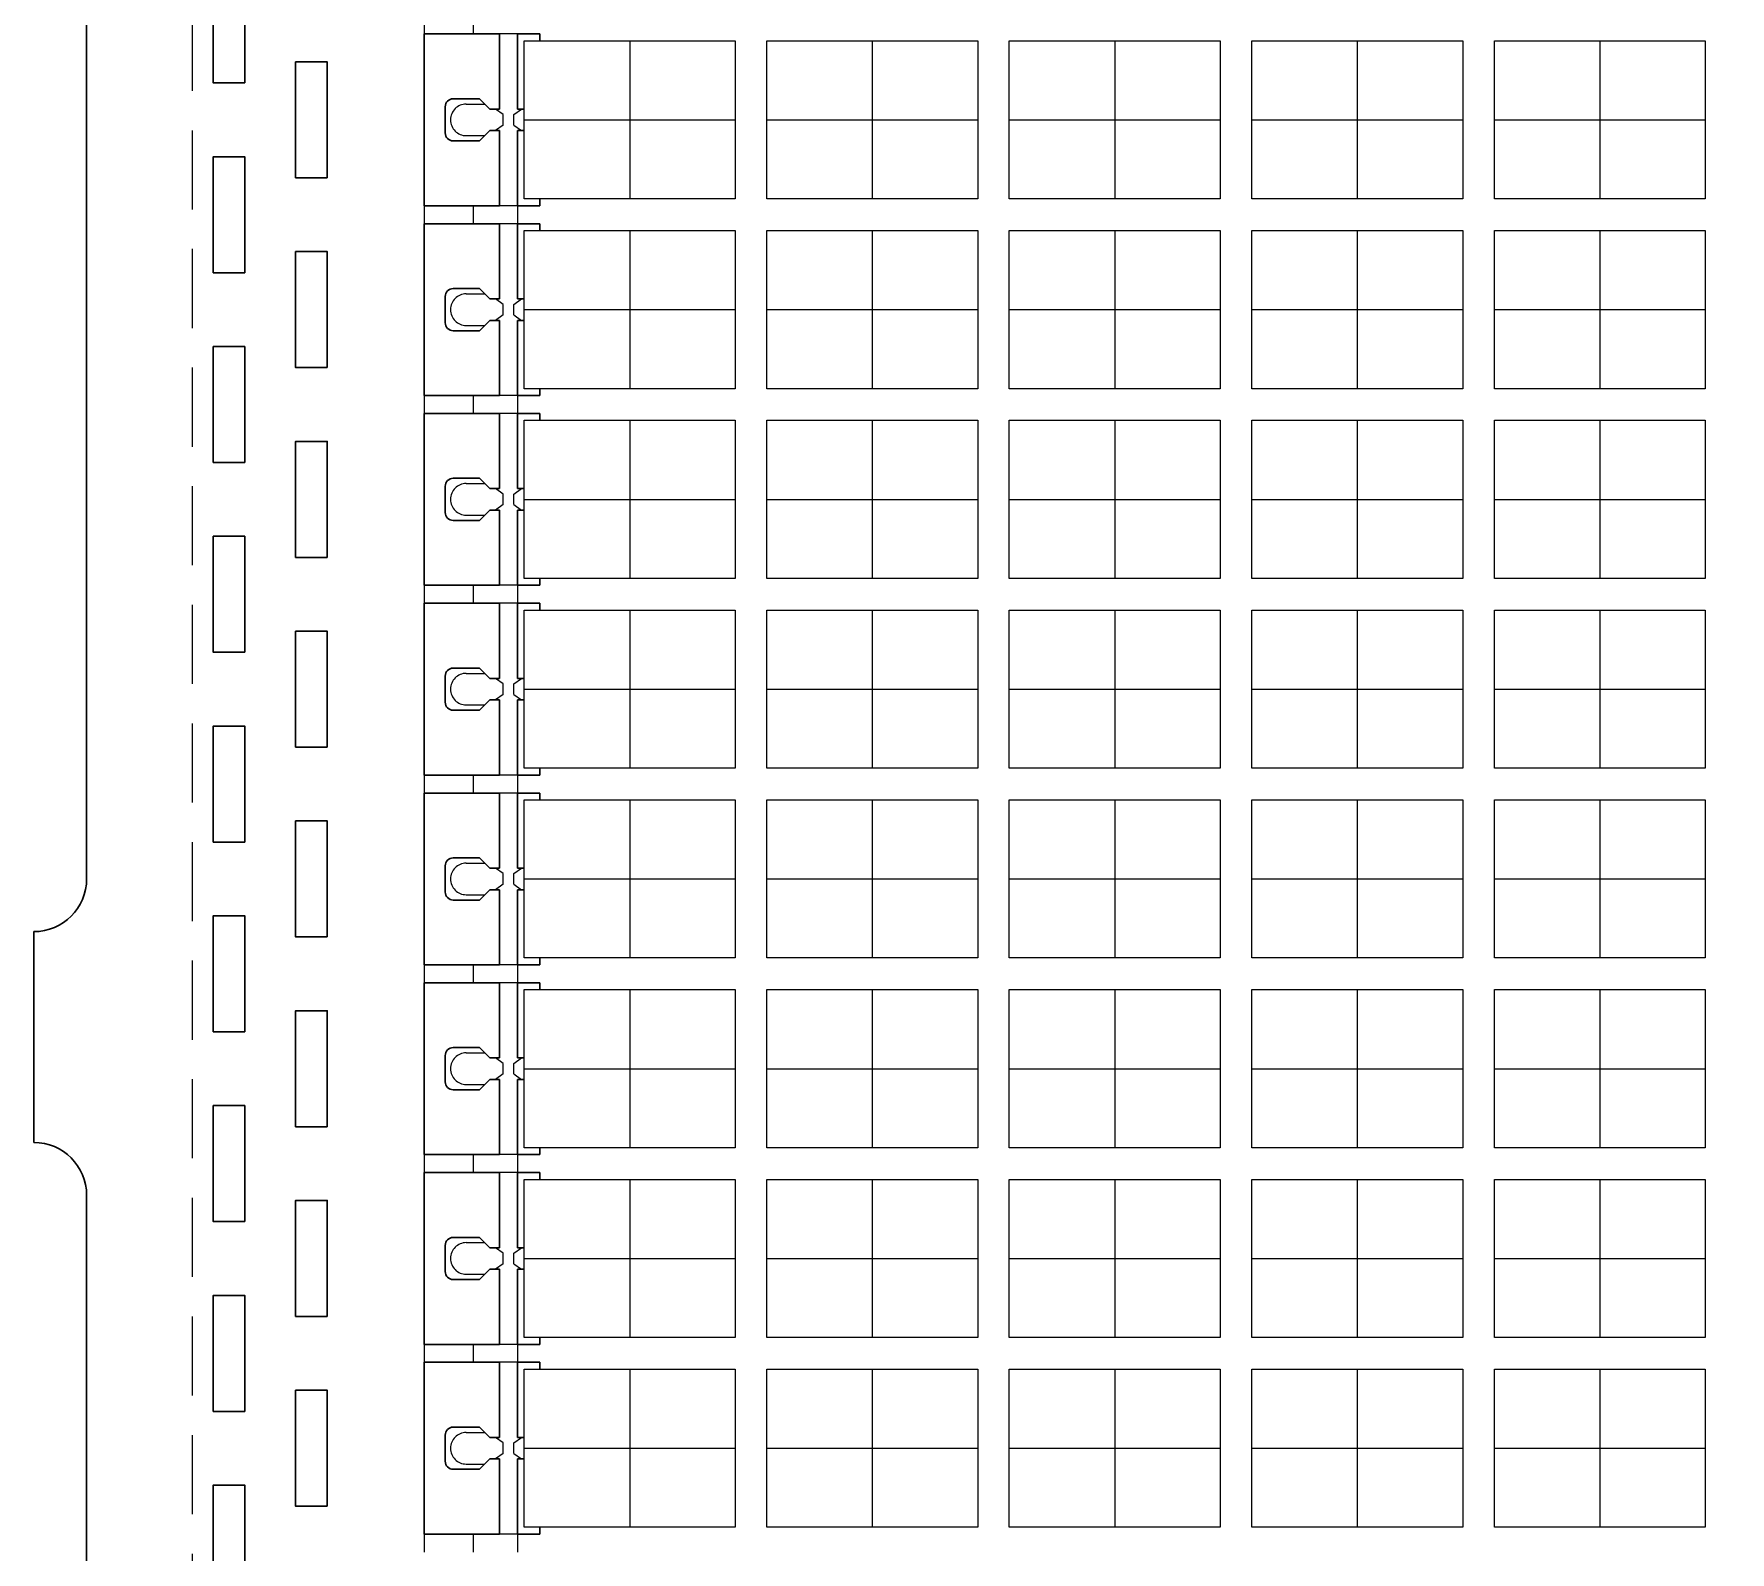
# Model space of a CAD drawing. Extents: x 276.8 to 349.1, y 147.8 to 219.
# Drawn here: x 281.68 to 297.77, y 187.07 to 201.47 of the extents above; entities that cross this region are included whole.
import ezdxf

# ---------------------------------------------------------------- set-up
doc = ezdxf.new("R2010")
doc.units = 0
doc.header["$LTSCALE"] = 3
doc.header["$MEASUREMENT"] = 0
for name, pattern in [('CENTER', [2, 1.25, -0.25, 0.25, -0.25]), ('HIDDEN', [0.375, 0.25, -0.125]), ('PHANTOM', [2.5, 1.25, -0.25, 0.25, -0.25, 0.25, -0.25])]:
    doc.linetypes.add(name, pattern=pattern)
for name, color, linetype, lineweight in [('CLIN', 1, 'CENTER', 15), ('HIDN', 6, 'HIDDEN', 15), ('HIDN2', 3, 'HIDDEN', 15), ('HIND1', 6, 'HIDDEN', 15), ('OBJ', 3, 'Continuous', 30), ('OBJ1', 7, 'Continuous', 30), ('OBJ3', 40, 'Continuous', 30), ('PHANTOM', 5, 'PHANTOM', 15), ('SAW', 2, 'HIDDEN', 15)]:
    doc.layers.add(name, color=color, linetype=linetype, lineweight=lineweight)

msp = doc.modelspace()

# ---------------------------------------------------------------- linework, layer by layer
at = {"layer": 'CLIN'}
for p, q in [((287.3332, 201.4071), (287.3332, 199.9071)), ((289.6332, 201.4071), (289.6332, 199.9071)), ((291.9332, 201.4071), (291.9332, 199.9071)), ((294.2332, 201.4071), (294.2332, 199.9071)), ((296.5332, 201.4071), (296.5332, 199.9071)), ((287.3332, 199.6071), (287.3332, 198.1071)), ((289.6332, 199.6071), (289.6332, 198.1071)), ((291.9332, 199.6071), (291.9332, 198.1071)), ((294.2332, 199.6071), (294.2332, 198.1071)), ((296.5332, 199.6071), (296.5332, 198.1071)), ((287.3332, 197.8071), (287.3332, 196.3071)), ((289.6332, 197.8071), (289.6332, 196.3071)), ((291.9332, 197.8071), (291.9332, 196.3071)), ((294.2332, 197.8071), (294.2332, 196.3071)), ((296.5332, 197.8071), (296.5332, 196.3071)), ((287.3332, 196.0071), (287.3332, 194.5071)), ((289.6332, 196.0071), (289.6332, 194.5071)), ((291.9332, 196.0071), (291.9332, 194.5071)), ((294.2332, 196.0071), (294.2332, 194.5071)), ((296.5332, 196.0071), (296.5332, 194.5071)), ((287.3332, 194.2071), (287.3332, 192.7071)), ((289.6332, 194.2071), (289.6332, 192.7071)), ((291.9332, 194.2071), (291.9332, 192.7071)), ((294.2332, 194.2071), (294.2332, 192.7071)), ((296.5332, 194.2071), (296.5332, 192.7071)), ((287.3332, 192.4071), (287.3332, 190.9071)), ((289.6332, 192.4071), (289.6332, 190.9071)), ((291.9332, 192.4071), (291.9332, 190.9071)), ((294.2332, 192.4071), (294.2332, 190.9071)), ((296.5332, 192.4071), (296.5332, 190.9071)), ((287.3332, 190.6071), (287.3332, 189.1071)), ((289.6332, 190.6071), (289.6332, 189.1071)), ((291.9332, 190.6071), (291.9332, 189.1071)), ((294.2332, 190.6071), (294.2332, 189.1071)), ((296.5332, 190.6071), (296.5332, 189.1071)), ((287.3332, 188.8071), (287.3332, 187.3071)), ((289.6332, 188.8071), (289.6332, 187.3071)), ((291.9332, 188.8071), (291.9332, 187.3071)), ((294.2332, 188.8071), (294.2332, 187.3071)), ((296.5332, 188.8071), (296.5332, 187.3071))]:
    msp.add_line(p, q, dxfattribs=at)
for points in [[(286.3332, 200.6571), (288.3332, 200.6571)], [(288.6332, 200.6571), (290.6332, 200.6571)], [(290.9332, 200.6571), (292.9332, 200.6571)], [(293.2332, 200.6571), (295.2332, 200.6571)], [(295.5332, 200.6571), (297.5332, 200.6571)], [(286.3332, 198.8571), (288.3332, 198.8571)], [(288.6332, 198.8571), (290.6332, 198.8571)], [(290.9332, 198.8571), (292.9332, 198.8571)], [(293.2332, 198.8571), (295.2332, 198.8571)], [(295.5332, 198.8571), (297.5332, 198.8571)], [(286.3332, 197.0571), (288.3332, 197.0571)], [(288.6332, 197.0571), (290.6332, 197.0571)], [(290.9332, 197.0571), (292.9332, 197.0571)], [(293.2332, 197.0571), (295.2332, 197.0571)], [(295.5332, 197.0571), (297.5332, 197.0571)], [(286.3332, 195.2571), (288.3332, 195.2571)], [(288.6332, 195.2571), (290.6332, 195.2571)], [(290.9332, 195.2571), (292.9332, 195.2571)], [(293.2332, 195.2571), (295.2332, 195.2571)], [(295.5332, 195.2571), (297.5332, 195.2571)], [(286.3332, 193.4571), (288.3332, 193.4571)], [(288.6332, 193.4571), (290.6332, 193.4571)], [(290.9332, 193.4571), (292.9332, 193.4571)], [(293.2332, 193.4571), (295.2332, 193.4571)], [(295.5332, 193.4571), (297.5332, 193.4571)], [(286.3332, 191.6571), (288.3332, 191.6571)], [(288.6332, 191.6571), (290.6332, 191.6571)], [(290.9332, 191.6571), (292.9332, 191.6571)], [(293.2332, 191.6571), (295.2332, 191.6571)], [(295.5332, 191.6571), (297.5332, 191.6571)], [(286.3332, 189.8571), (288.3332, 189.8571)], [(288.6332, 189.8571), (290.6332, 189.8571)], [(290.9332, 189.8571), (292.9332, 189.8571)], [(293.2332, 189.8571), (295.2332, 189.8571)], [(295.5332, 189.8571), (297.5332, 189.8571)], [(286.3332, 188.0571), (288.3332, 188.0571)], [(288.6332, 188.0571), (290.6332, 188.0571)], [(290.9332, 188.0571), (292.9332, 188.0571)], [(293.2332, 188.0571), (295.2332, 188.0571)], [(295.5332, 188.0571), (297.5332, 188.0571)]]:
    msp.add_lwpolyline(points, dxfattribs=at)
at = {"layer": 'HIDN'}
for p, q in [((285.7832, 200.8071), (285.9572, 200.8071)), ((285.7832, 200.5071), (285.9572, 200.5071)), ((285.7832, 199.0071), (285.9572, 199.0071)), ((285.7832, 198.7071), (285.9572, 198.7071)), ((285.7832, 197.2071), (285.9572, 197.2071)), ((285.7832, 196.9071), (285.9572, 196.9071)), ((285.7832, 195.4071), (285.9572, 195.4071)), ((285.7832, 195.1071), (285.9572, 195.1071)), ((285.7832, 193.6071), (285.9572, 193.6071)), ((285.7832, 193.3071), (285.9572, 193.3071)), ((285.7832, 191.8071), (285.9572, 191.8071)), ((285.7832, 191.5071), (285.9572, 191.5071)), ((285.7832, 190.0071), (285.9572, 190.0071)), ((285.7832, 189.7071), (285.9572, 189.7071)), ((285.7832, 188.2071), (285.9572, 188.2071)), ((285.7832, 187.9071), (285.9572, 187.9071))]:
    msp.add_line(p, q, dxfattribs=at)
msp.add_lwpolyline([(335.1832, 157.5571), (335.1832, 209.5571), (283.1832, 209.5571), (283.1832, 157.5571)], close=True, dxfattribs=at)
for centre in [(285.7832, 200.6571), (285.7832, 198.8571), (285.7832, 197.0571), (285.7832, 195.2571), (285.7832, 193.4571), (285.7832, 191.6571), (285.7832, 189.8571), (285.7832, 188.0571)]:
    msp.add_arc(centre, 0.15, 90, 270, dxfattribs=at)
at = {"layer": 'HIDN2'}
for p, q in [((285.8482, 201.6421), (285.8482, 201.4721)), ((286.2682, 201.4721), (286.0982, 201.4721)), ((285.8482, 199.8421), (285.8482, 199.6721)), ((286.2682, 199.8421), (286.0982, 199.8421)), ((286.2682, 199.8421), (286.2682, 199.6721)), ((286.2682, 199.6721), (286.0982, 199.6721)), ((285.8482, 198.0421), (285.8482, 197.8721)), ((286.2682, 198.0421), (286.0982, 198.0421)), ((286.2682, 198.0421), (286.2682, 197.8721)), ((286.2682, 197.8721), (286.0982, 197.8721)), ((285.8482, 196.2421), (285.8482, 196.0721)), ((286.2682, 196.2421), (286.0982, 196.2421)), ((286.2682, 196.2421), (286.2682, 196.0721)), ((286.2682, 196.0721), (286.0982, 196.0721)), ((285.8482, 194.4421), (285.8482, 194.2721)), ((286.2682, 194.4421), (286.0982, 194.4421)), ((286.2682, 194.4421), (286.2682, 194.2721)), ((286.2682, 194.2721), (286.0982, 194.2721)), ((285.8482, 192.6421), (285.8482, 192.4721)), ((286.2682, 192.6421), (286.0982, 192.6421)), ((286.2682, 192.6421), (286.2682, 192.4721)), ((286.2682, 192.4721), (286.0982, 192.4721)), ((285.8482, 190.8421), (285.8482, 190.6721)), ((286.2682, 190.8421), (286.0982, 190.8421)), ((286.2682, 190.8421), (286.2682, 190.6721)), ((286.2682, 190.6721), (286.0982, 190.6721)), ((285.8482, 189.0421), (285.8482, 188.8721)), ((286.2682, 189.0421), (286.0982, 189.0421)), ((286.2682, 189.0421), (286.2682, 188.8721)), ((286.2682, 188.8721), (286.0982, 188.8721)), ((285.8482, 187.2421), (285.8482, 187.0721)), ((286.2682, 187.2421), (286.0982, 187.2421)), ((286.2682, 187.2421), (286.2682, 187.0721))]:
    msp.add_line(p, q, dxfattribs=at)
at = {"layer": 'HIND1'}
for p, q in [((285.3832, 201.6421), (285.3832, 201.4721)), ((285.3832, 199.8421), (285.3832, 199.6721)), ((285.3832, 198.0421), (285.3832, 197.8721)), ((285.3832, 196.2421), (285.3832, 196.0721)), ((285.3832, 194.4421), (285.3832, 194.2721)), ((285.3832, 192.6421), (285.3832, 192.4721)), ((285.3832, 190.8421), (285.3832, 190.6721)), ((285.3832, 189.0421), (285.3832, 188.8721)), ((285.3832, 187.2421), (285.3832, 187.0721))]:
    msp.add_line(p, q, dxfattribs=at)
msp.add_lwpolyline([(335.1832, 157.5571), (335.1832, 209.5571), (283.1832, 209.5571), (283.1832, 157.5571)], close=True, dxfattribs=at)
at = {"layer": 'OBJ'}
for p, q in [((282.1832, 207.2571), (282.1832, 193.4571)), ((281.6832, 192.9571), (281.6832, 190.9571)), ((282.1832, 190.4571), (282.1832, 176.6571))]:
    msp.add_line(p, q, dxfattribs=at)
for centre, start, end in [((281.6832, 193.4571), 270, 0), ((281.6832, 190.4571), 0, 90)]:
    msp.add_arc(centre, 0.5, start, end, dxfattribs=at)
at = {"layer": 'OBJ1'}
for points in [[(283.6832, 201.0071), (283.6832, 202.1071), (283.3832, 202.1071), (283.3832, 201.0071)], [(284.4652, 200.1071), (284.4652, 201.2071), (284.1652, 201.2071), (284.1652, 200.1071)], [(283.6832, 199.2071), (283.6832, 200.3071), (283.3832, 200.3071), (283.3832, 199.2071)], [(284.4652, 198.3071), (284.4652, 199.4071), (284.1652, 199.4071), (284.1652, 198.3071)], [(283.6832, 197.4071), (283.6832, 198.5071), (283.3832, 198.5071), (283.3832, 197.4071)], [(284.4652, 196.5071), (284.4652, 197.6071), (284.1652, 197.6071), (284.1652, 196.5071)], [(283.6832, 195.6071), (283.6832, 196.7071), (283.3832, 196.7071), (283.3832, 195.6071)], [(284.4652, 194.7071), (284.4652, 195.8071), (284.1652, 195.8071), (284.1652, 194.7071)], [(283.6832, 193.8071), (283.6832, 194.9071), (283.3832, 194.9071), (283.3832, 193.8071)], [(284.4652, 192.9071), (284.4652, 194.0071), (284.1652, 194.0071), (284.1652, 192.9071)], [(283.6832, 192.0071), (283.6832, 193.1071), (283.3832, 193.1071), (283.3832, 192.0071)], [(284.4652, 191.1071), (284.4652, 192.2071), (284.1652, 192.2071), (284.1652, 191.1071)], [(283.6832, 190.2071), (283.6832, 191.3071), (283.3832, 191.3071), (283.3832, 190.2071)], [(284.4652, 189.3071), (284.4652, 190.4071), (284.1652, 190.4071), (284.1652, 189.3071)], [(283.6832, 188.4071), (283.6832, 189.5071), (283.3832, 189.5071), (283.3832, 188.4071)], [(284.4652, 187.5071), (284.4652, 188.6071), (284.1652, 188.6071), (284.1652, 187.5071)], [(283.6832, 186.6071), (283.6832, 187.7071), (283.3832, 187.7071), (283.3832, 186.6071)]]:
    msp.add_lwpolyline(points, close=True, dxfattribs=at)
at = {"layer": 'OBJ3'}
for p, q in [((285.3832, 201.4721), (286.0982, 201.4721)), ((285.3832, 201.4721), (285.3832, 199.8421)), ((286.0982, 201.4721), (286.0982, 200.7591)), ((286.4812, 201.4071), (286.4812, 201.4721)), ((285.5832, 200.7811), (285.5832, 200.5331)), ((285.6592, 200.8571), (285.9072, 200.8571)), ((286.0052, 200.7591), (285.9072, 200.8571)), ((286.0052, 200.7591), (286.0332, 200.7591)), ((286.0332, 200.7591), (286.0982, 200.7591)), ((286.3332, 200.7591), (286.2682, 200.7591)), ((285.6592, 200.4571), (285.9072, 200.4571)), ((285.9072, 200.4571), (286.0052, 200.5551)), ((286.0052, 200.5551), (286.0332, 200.5551)), ((286.0332, 200.5551), (286.0982, 200.5551)), ((286.0982, 200.5551), (286.0982, 199.8421)), ((286.3332, 200.5551), (286.2682, 200.5551)), ((285.3832, 199.8421), (286.0982, 199.8421)), ((286.0982, 199.8421), (285.3832, 199.8421)), ((286.4812, 199.9071), (286.4812, 199.8421)), ((285.3832, 199.6721), (286.0982, 199.6721)), ((285.3832, 199.6721), (285.3832, 198.0421)), ((286.0982, 199.6721), (286.0982, 198.9591)), ((286.4812, 199.6071), (286.4812, 199.6721)), ((285.5832, 198.9811), (285.5832, 198.7331)), ((285.6592, 199.0571), (285.9072, 199.0571)), ((286.0052, 198.9591), (285.9072, 199.0571)), ((286.0052, 198.9591), (286.0332, 198.9591)), ((286.0332, 198.9591), (286.0982, 198.9591)), ((286.3332, 198.9591), (286.2682, 198.9591)), ((285.6592, 198.6571), (285.9072, 198.6571)), ((285.9072, 198.6571), (286.0052, 198.7551)), ((286.0052, 198.7551), (286.0332, 198.7551)), ((286.0332, 198.7551), (286.0982, 198.7551)), ((286.0982, 198.7551), (286.0982, 198.0421)), ((286.3332, 198.7551), (286.2682, 198.7551)), ((285.3832, 198.0421), (286.0982, 198.0421)), ((286.0982, 198.0421), (285.3832, 198.0421)), ((286.4812, 198.1071), (286.4812, 198.0421)), ((285.3832, 197.8721), (286.0982, 197.8721)), ((285.3832, 197.8721), (285.3832, 196.2421)), ((286.0982, 197.8721), (286.0982, 197.1591)), ((286.4812, 197.8071), (286.4812, 197.8721)), ((285.6592, 197.2571), (285.9072, 197.2571)), ((286.0052, 197.1591), (285.9072, 197.2571)), ((285.5832, 197.1811), (285.5832, 196.9331)), ((286.0052, 197.1591), (286.0332, 197.1591)), ((286.0332, 197.1591), (286.0982, 197.1591)), ((286.3332, 197.1591), (286.2682, 197.1591)), ((285.9072, 196.8571), (286.0052, 196.9551)), ((286.0052, 196.9551), (286.0332, 196.9551)), ((286.0332, 196.9551), (286.0982, 196.9551)), ((286.0982, 196.9551), (286.0982, 196.2421)), ((286.3332, 196.9551), (286.2682, 196.9551)), ((285.6592, 196.8571), (285.9072, 196.8571)), ((285.3832, 196.2421), (286.0982, 196.2421)), ((286.0982, 196.2421), (285.3832, 196.2421)), ((286.4812, 196.3071), (286.4812, 196.2421)), ((285.3832, 196.0721), (286.0982, 196.0721)), ((285.3832, 196.0721), (285.3832, 194.4421)), ((286.0982, 196.0721), (286.0982, 195.3591)), ((286.4812, 196.0071), (286.4812, 196.0721)), ((285.6592, 195.4571), (285.9072, 195.4571)), ((286.0052, 195.3591), (285.9072, 195.4571)), ((285.5832, 195.3811), (285.5832, 195.1331)), ((286.0052, 195.3591), (286.0332, 195.3591)), ((286.0332, 195.3591), (286.0982, 195.3591)), ((286.3332, 195.3591), (286.2682, 195.3591)), ((285.9072, 195.0571), (286.0052, 195.1551)), ((286.0052, 195.1551), (286.0332, 195.1551)), ((286.0332, 195.1551), (286.0982, 195.1551)), ((286.0982, 195.1551), (286.0982, 194.4421)), ((286.3332, 195.1551), (286.2682, 195.1551)), ((285.6592, 195.0571), (285.9072, 195.0571)), ((286.4812, 194.5071), (286.4812, 194.4421)), ((285.3832, 194.4421), (286.0982, 194.4421)), ((286.0982, 194.4421), (285.3832, 194.4421)), ((285.3832, 194.2721), (286.0982, 194.2721)), ((285.3832, 194.2721), (285.3832, 192.6421)), ((286.0982, 194.2721), (286.0982, 193.5591)), ((286.4812, 194.2071), (286.4812, 194.2721)), ((285.5832, 193.5811), (285.5832, 193.3331)), ((285.6592, 193.6571), (285.9072, 193.6571)), ((286.0052, 193.5591), (285.9072, 193.6571)), ((286.0052, 193.5591), (286.0332, 193.5591)), ((286.0332, 193.5591), (286.0982, 193.5591)), ((286.3332, 193.5591), (286.2682, 193.5591)), ((285.9072, 193.2571), (286.0052, 193.3551)), ((286.0052, 193.3551), (286.0332, 193.3551)), ((286.0332, 193.3551), (286.0982, 193.3551)), ((286.0982, 193.3551), (286.0982, 192.6421)), ((286.3332, 193.3551), (286.2682, 193.3551)), ((285.6592, 193.2571), (285.9072, 193.2571)), ((286.4812, 192.7071), (286.4812, 192.6421)), ((285.3832, 192.6421), (286.0982, 192.6421)), ((286.0982, 192.6421), (285.3832, 192.6421)), ((285.3832, 192.4721), (286.0982, 192.4721)), ((285.3832, 192.4721), (285.3832, 190.8421)), ((286.0982, 192.4721), (286.0982, 191.7591)), ((286.4812, 192.4071), (286.4812, 192.4721)), ((285.5832, 191.7811), (285.5832, 191.5331)), ((285.6592, 191.8571), (285.9072, 191.8571)), ((286.0052, 191.7591), (285.9072, 191.8571)), ((286.0052, 191.7591), (286.0332, 191.7591)), ((286.0332, 191.7591), (286.0982, 191.7591)), ((286.3332, 191.7591), (286.2682, 191.7591)), ((285.6592, 191.4571), (285.9072, 191.4571)), ((285.9072, 191.4571), (286.0052, 191.5551)), ((286.0052, 191.5551), (286.0332, 191.5551)), ((286.0332, 191.5551), (286.0982, 191.5551)), ((286.0982, 191.5551), (286.0982, 190.8421)), ((286.3332, 191.5551), (286.2682, 191.5551)), ((285.3832, 190.8421), (286.0982, 190.8421)), ((286.0982, 190.8421), (285.3832, 190.8421)), ((286.4812, 190.9071), (286.4812, 190.8421)), ((285.3832, 190.6721), (286.0982, 190.6721)), ((285.3832, 190.6721), (285.3832, 189.0421)), ((286.0982, 190.6721), (286.0982, 189.9591)), ((286.4812, 190.6071), (286.4812, 190.6721)), ((285.5832, 189.9811), (285.5832, 189.7331)), ((285.6592, 190.0571), (285.9072, 190.0571)), ((286.0052, 189.9591), (285.9072, 190.0571)), ((286.0052, 189.9591), (286.0332, 189.9591)), ((286.0332, 189.9591), (286.0982, 189.9591)), ((286.3332, 189.9591), (286.2682, 189.9591)), ((285.6592, 189.6571), (285.9072, 189.6571)), ((285.9072, 189.6571), (286.0052, 189.7551)), ((286.0052, 189.7551), (286.0332, 189.7551)), ((286.0332, 189.7551), (286.0982, 189.7551)), ((286.0982, 189.7551), (286.0982, 189.0421)), ((286.3332, 189.7551), (286.2682, 189.7551)), ((285.3832, 189.0421), (286.0982, 189.0421)), ((286.0982, 189.0421), (285.3832, 189.0421)), ((286.4812, 189.1071), (286.4812, 189.0421)), ((285.3832, 188.8721), (286.0982, 188.8721)), ((285.3832, 188.8721), (285.3832, 187.2421)), ((286.0982, 188.8721), (286.0982, 188.1591)), ((286.4812, 188.8071), (286.4812, 188.8721)), ((285.6592, 188.2571), (285.9072, 188.2571)), ((286.0052, 188.1591), (285.9072, 188.2571)), ((285.5832, 188.1811), (285.5832, 187.9331)), ((286.0052, 188.1591), (286.0332, 188.1591)), ((286.0332, 188.1591), (286.0982, 188.1591)), ((286.3332, 188.1591), (286.2682, 188.1591)), ((285.9072, 187.8571), (286.0052, 187.9551)), ((286.0052, 187.9551), (286.0332, 187.9551)), ((286.0332, 187.9551), (286.0982, 187.9551)), ((286.0982, 187.9551), (286.0982, 187.2421)), ((286.3332, 187.9551), (286.2682, 187.9551)), ((285.6592, 187.8571), (285.9072, 187.8571)), ((285.3832, 187.2421), (286.0982, 187.2421)), ((286.0982, 187.2421), (285.3832, 187.2421)), ((286.4812, 187.3071), (286.4812, 187.2421))]:
    msp.add_line(p, q, dxfattribs=at)
for points in [[(286.2682, 200.7591), (286.2682, 201.4721), (286.4812, 201.4721)], [(286.4812, 199.8421), (286.2682, 199.8421), (286.2682, 200.5551)], [(286.2682, 198.9591), (286.2682, 199.6721), (286.4812, 199.6721)], [(286.4812, 198.0421), (286.2682, 198.0421), (286.2682, 198.7551)], [(286.2682, 197.1591), (286.2682, 197.8721), (286.4812, 197.8721)], [(286.4812, 196.2421), (286.2682, 196.2421), (286.2682, 196.9551)], [(286.2682, 195.3591), (286.2682, 196.0721), (286.4812, 196.0721)], [(286.4812, 194.4421), (286.2682, 194.4421), (286.2682, 195.1551)], [(286.2682, 193.5591), (286.2682, 194.2721), (286.4812, 194.2721)], [(286.4812, 192.6421), (286.2682, 192.6421), (286.2682, 193.3551)], [(286.2682, 191.7591), (286.2682, 192.4721), (286.4812, 192.4721)], [(286.4812, 190.8421), (286.2682, 190.8421), (286.2682, 191.5551)], [(286.2682, 189.9591), (286.2682, 190.6721), (286.4812, 190.6721)], [(286.4812, 189.0421), (286.2682, 189.0421), (286.2682, 189.7551)], [(286.2682, 188.1591), (286.2682, 188.8721), (286.4812, 188.8721)], [(286.4812, 187.2421), (286.2682, 187.2421), (286.2682, 187.9551)]]:
    msp.add_lwpolyline(points, dxfattribs=at)
for centre, start, end in [((285.6592, 200.7811), 90, 180), ((285.6592, 200.5331), 180, 270), ((285.6592, 198.9811), 90, 180), ((285.6592, 198.7331), 180, 270), ((285.6592, 197.1811), 90, 180), ((285.6592, 196.9331), 180, 270), ((285.6592, 195.3811), 90, 180), ((285.6592, 195.1331), 180, 270), ((285.6592, 193.5811), 90, 180), ((285.6592, 193.3331), 180, 270), ((285.6592, 191.7811), 90, 180), ((285.6592, 191.5331), 180, 270), ((285.6592, 189.9811), 90, 180), ((285.6592, 189.7331), 180, 270), ((285.6592, 188.1811), 90, 180), ((285.6592, 187.9331), 180, 270)]:
    msp.add_arc(centre, 0.076, start, end, dxfattribs=at)
at = {"layer": 'PHANTOM'}
for points in [[(288.3332, 199.9071), (286.3332, 199.9071), (286.3332, 201.4071), (288.3332, 201.4071)], [(290.6332, 199.9071), (288.6332, 199.9071), (288.6332, 201.4071), (290.6332, 201.4071)], [(292.9332, 199.9071), (290.9332, 199.9071), (290.9332, 201.4071), (292.9332, 201.4071)], [(295.2332, 199.9071), (293.2332, 199.9071), (293.2332, 201.4071), (295.2332, 201.4071)], [(297.5332, 199.9071), (295.5332, 199.9071), (295.5332, 201.4071), (297.5332, 201.4071)], [(288.3332, 198.1071), (286.3332, 198.1071), (286.3332, 199.6071), (288.3332, 199.6071)], [(290.6332, 198.1071), (288.6332, 198.1071), (288.6332, 199.6071), (290.6332, 199.6071)], [(292.9332, 198.1071), (290.9332, 198.1071), (290.9332, 199.6071), (292.9332, 199.6071)], [(295.2332, 198.1071), (293.2332, 198.1071), (293.2332, 199.6071), (295.2332, 199.6071)], [(297.5332, 198.1071), (295.5332, 198.1071), (295.5332, 199.6071), (297.5332, 199.6071)], [(288.3332, 196.3071), (286.3332, 196.3071), (286.3332, 197.8071), (288.3332, 197.8071)], [(290.6332, 196.3071), (288.6332, 196.3071), (288.6332, 197.8071), (290.6332, 197.8071)], [(292.9332, 196.3071), (290.9332, 196.3071), (290.9332, 197.8071), (292.9332, 197.8071)], [(295.2332, 196.3071), (293.2332, 196.3071), (293.2332, 197.8071), (295.2332, 197.8071)], [(297.5332, 196.3071), (295.5332, 196.3071), (295.5332, 197.8071), (297.5332, 197.8071)], [(288.3332, 194.5071), (286.3332, 194.5071), (286.3332, 196.0071), (288.3332, 196.0071)], [(290.6332, 194.5071), (288.6332, 194.5071), (288.6332, 196.0071), (290.6332, 196.0071)], [(292.9332, 194.5071), (290.9332, 194.5071), (290.9332, 196.0071), (292.9332, 196.0071)], [(295.2332, 194.5071), (293.2332, 194.5071), (293.2332, 196.0071), (295.2332, 196.0071)], [(297.5332, 194.5071), (295.5332, 194.5071), (295.5332, 196.0071), (297.5332, 196.0071)], [(288.3332, 192.7071), (286.3332, 192.7071), (286.3332, 194.2071), (288.3332, 194.2071)], [(290.6332, 192.7071), (288.6332, 192.7071), (288.6332, 194.2071), (290.6332, 194.2071)], [(292.9332, 192.7071), (290.9332, 192.7071), (290.9332, 194.2071), (292.9332, 194.2071)], [(295.2332, 192.7071), (293.2332, 192.7071), (293.2332, 194.2071), (295.2332, 194.2071)], [(297.5332, 192.7071), (295.5332, 192.7071), (295.5332, 194.2071), (297.5332, 194.2071)], [(288.3332, 190.9071), (286.3332, 190.9071), (286.3332, 192.4071), (288.3332, 192.4071)], [(290.6332, 190.9071), (288.6332, 190.9071), (288.6332, 192.4071), (290.6332, 192.4071)], [(292.9332, 190.9071), (290.9332, 190.9071), (290.9332, 192.4071), (292.9332, 192.4071)], [(295.2332, 190.9071), (293.2332, 190.9071), (293.2332, 192.4071), (295.2332, 192.4071)], [(297.5332, 190.9071), (295.5332, 190.9071), (295.5332, 192.4071), (297.5332, 192.4071)], [(288.3332, 189.1071), (286.3332, 189.1071), (286.3332, 190.6071), (288.3332, 190.6071)], [(290.6332, 189.1071), (288.6332, 189.1071), (288.6332, 190.6071), (290.6332, 190.6071)], [(292.9332, 189.1071), (290.9332, 189.1071), (290.9332, 190.6071), (292.9332, 190.6071)], [(295.2332, 189.1071), (293.2332, 189.1071), (293.2332, 190.6071), (295.2332, 190.6071)], [(297.5332, 189.1071), (295.5332, 189.1071), (295.5332, 190.6071), (297.5332, 190.6071)], [(288.3332, 187.3071), (286.3332, 187.3071), (286.3332, 188.8071), (288.3332, 188.8071)], [(290.6332, 187.3071), (288.6332, 187.3071), (288.6332, 188.8071), (290.6332, 188.8071)], [(292.9332, 187.3071), (290.9332, 187.3071), (290.9332, 188.8071), (292.9332, 188.8071)], [(295.2332, 187.3071), (293.2332, 187.3071), (293.2332, 188.8071), (295.2332, 188.8071)], [(297.5332, 187.3071), (295.5332, 187.3071), (295.5332, 188.8071), (297.5332, 188.8071)]]:
    msp.add_lwpolyline(points, close=True, dxfattribs=at)
at = {"layer": 'SAW'}
for p, q in [((286.1332, 200.7071), (286.0602, 200.7591)), ((286.2332, 200.7071), (286.3062, 200.7591)), ((286.1332, 200.6071), (286.0602, 200.5551)), ((286.1332, 200.6071), (286.1332, 200.7071)), ((286.1332, 200.6071), (286.1332, 200.7071)), ((286.2332, 200.6071), (286.2332, 200.7071)), ((286.2332, 200.6071), (286.2332, 200.7071)), ((286.2332, 200.6071), (286.3062, 200.5551)), ((286.1332, 198.9071), (286.0602, 198.9591)), ((286.1332, 198.8071), (286.1332, 198.9071)), ((286.1332, 198.8071), (286.1332, 198.9071)), ((286.2332, 198.9071), (286.3062, 198.9591)), ((286.2332, 198.8071), (286.2332, 198.9071)), ((286.2332, 198.8071), (286.2332, 198.9071)), ((286.1332, 198.8071), (286.0602, 198.7551)), ((286.2332, 198.8071), (286.3062, 198.7551)), ((286.1332, 197.1071), (286.0602, 197.1591)), ((286.1332, 197.0071), (286.1332, 197.1071)), ((286.1332, 197.0071), (286.1332, 197.1071)), ((286.2332, 197.1071), (286.3062, 197.1591)), ((286.2332, 197.0071), (286.2332, 197.1071)), ((286.2332, 197.0071), (286.2332, 197.1071)), ((286.1332, 197.0071), (286.0602, 196.9551)), ((286.2332, 197.0071), (286.3062, 196.9551)), ((286.1332, 195.3071), (286.0602, 195.3591)), ((286.1332, 195.2071), (286.1332, 195.3071)), ((286.1332, 195.2071), (286.1332, 195.3071)), ((286.2332, 195.3071), (286.3062, 195.3591)), ((286.2332, 195.2071), (286.2332, 195.3071)), ((286.2332, 195.2071), (286.2332, 195.3071)), ((286.1332, 195.2071), (286.0602, 195.1551)), ((286.2332, 195.2071), (286.3062, 195.1551)), ((286.1332, 193.5071), (286.0602, 193.5591)), ((286.1332, 193.4071), (286.1332, 193.5071)), ((286.1332, 193.4071), (286.1332, 193.5071)), ((286.2332, 193.5071), (286.3062, 193.5591)), ((286.2332, 193.4071), (286.2332, 193.5071)), ((286.2332, 193.4071), (286.2332, 193.5071)), ((286.1332, 193.4071), (286.0602, 193.3551)), ((286.2332, 193.4071), (286.3062, 193.3551)), ((286.1332, 191.7071), (286.0602, 191.7591)), ((286.2332, 191.7071), (286.3062, 191.7591)), ((286.1332, 191.6071), (286.0602, 191.5551)), ((286.1332, 191.6071), (286.1332, 191.7071)), ((286.1332, 191.6071), (286.1332, 191.7071)), ((286.2332, 191.6071), (286.2332, 191.7071)), ((286.2332, 191.6071), (286.2332, 191.7071)), ((286.2332, 191.6071), (286.3062, 191.5551)), ((286.1332, 189.9071), (286.0602, 189.9591)), ((286.1332, 189.8071), (286.0602, 189.7551)), ((286.1332, 189.8071), (286.1332, 189.9071)), ((286.1332, 189.8071), (286.1332, 189.9071)), ((286.2332, 189.9071), (286.3062, 189.9591)), ((286.2332, 189.8071), (286.2332, 189.9071)), ((286.2332, 189.8071), (286.2332, 189.9071)), ((286.2332, 189.8071), (286.3062, 189.7551)), ((286.1332, 188.1071), (286.0602, 188.1591)), ((286.1332, 188.0071), (286.1332, 188.1071)), ((286.1332, 188.0071), (286.1332, 188.1071)), ((286.2332, 188.1071), (286.3062, 188.1591)), ((286.2332, 188.0071), (286.2332, 188.1071)), ((286.2332, 188.0071), (286.2332, 188.1071)), ((286.1332, 188.0071), (286.0602, 187.9551)), ((286.2332, 188.0071), (286.3062, 187.9551))]:
    msp.add_line(p, q, dxfattribs=at)

doc.saveas('drawing.dxf')
